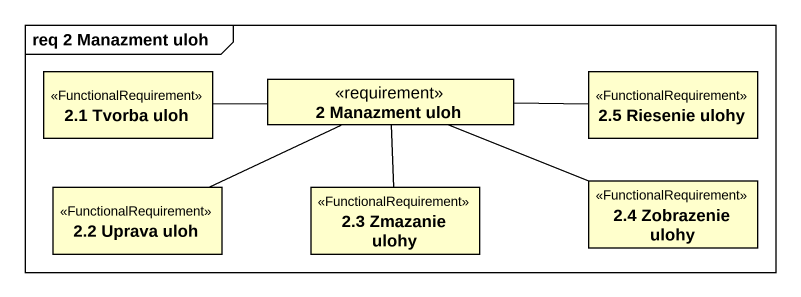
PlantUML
@startuml
mainframe req 2 Manazment uloh
hide circle
hide empty members
class "2.1 Tvorba uloh" as r2_1_Tvorba_uloh <<FunctionalRequirement>>
class "2.5 Riesenie ulohy" as r2_5_Riesenie_ulohy <<FunctionalRequirement>>
class "2 Manazment uloh" as r2_Manazment_uloh <<requirement>>
class "2.2 Uprava uloh" as r2_2_Uprava_uloh <<FunctionalRequirement>>
class "2.3 Zmazanie ulohy" as r2_3_Zmazanie_ulohy <<FunctionalRequirement>>
class "2.4 Zobrazenie ulohy" as r2_4_Zobrazenie_ulohy <<FunctionalRequirement>>
r2_1_Tvorba_uloh -right- r2_Manazment_uloh
r2_5_Riesenie_ulohy -left- r2_Manazment_uloh
r2_2_Uprava_uloh -right- r2_Manazment_uloh
r2_3_Zmazanie_ulohy -up- r2_Manazment_uloh
r2_4_Zobrazenie_ulohy -left- r2_Manazment_uloh
@enduml
